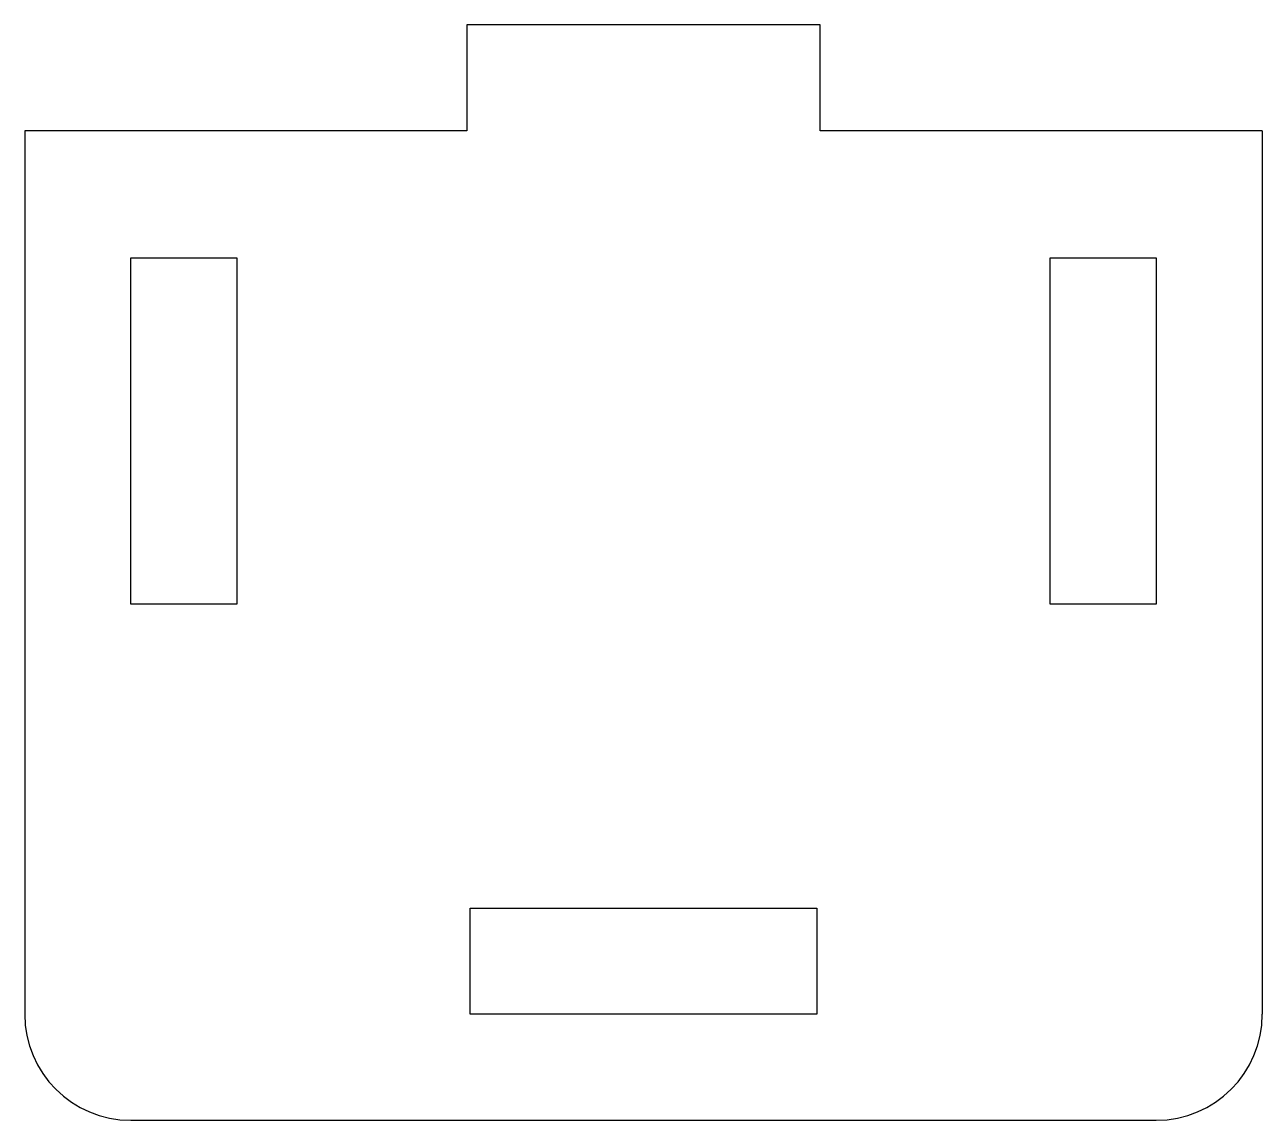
# Model space of a CAD drawing. Extents: x 0 to 35, y -18 to 13.
import ezdxf

# ---------------------------------------------------------------- set-up
doc = ezdxf.new("R2010")
doc.units = 0
doc.layers.get('0').update_dxf_attribs({"linetype": 'continuous'})

# ---------------------------------------------------------------- blocks, each defined once
blk = doc.blocks.new('FILLET002')
at = {"color": 0}
for p, q in [((12.5, 13), (12.5, 10)), ((22.5, 13), (12.5, 13)), ((22.5, 10), (22.5, 13)), ((0, 10), (0, -15)), ((12.5, 10), (0, 10)), ((35, 10), (22.5, 10)), ((35, 10), (35, -15)), ((3, 6.4), (6, 6.4)), ((3, -3.4), (3, 6.4)), ((6, 6.4), (6, -3.4)), ((29, 6.4), (32, 6.4)), ((29, -3.4), (29, 6.4)), ((32, 6.4), (32, -3.4)), ((6, -3.4), (3, -3.4)), ((32, -3.4), (29, -3.4)), ((12.6, -12), (22.4, -12)), ((12.6, -15), (12.6, -12)), ((22.4, -12), (22.4, -15)), ((22.4, -15), (12.6, -15)), ((3, -18), (32, -18))]:
    blk.add_line(p, q, dxfattribs=at)
for centre, start, end in [((3, -15), -180, -90), ((32, -15), -90, 0)]:
    blk.add_arc(centre, 3, start, end, dxfattribs=at)

msp = doc.modelspace()

# ---------------------------------------------------------------- block references
at = {"color": 0}
msp.add_blockref('FILLET002', (0, 0), dxfattribs=at)

doc.saveas('drawing.dxf')
